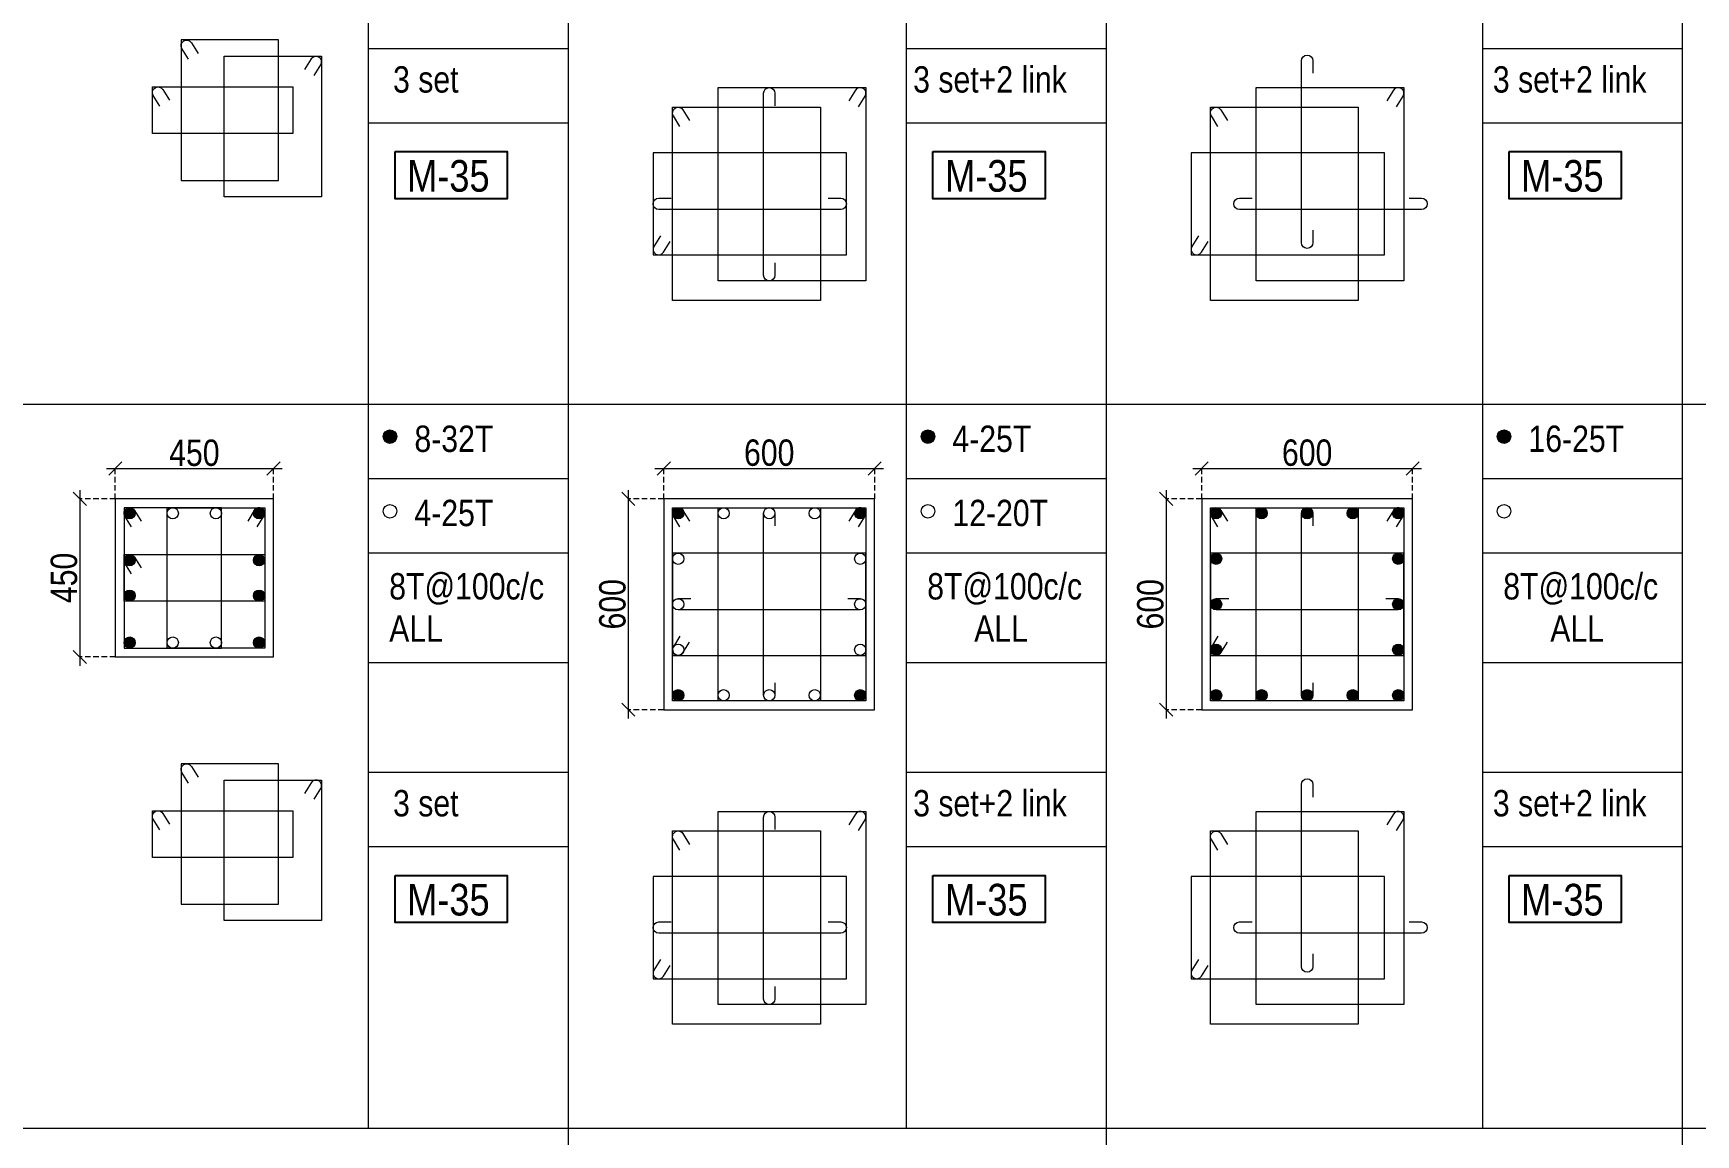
# Model space of a CAD drawing. Header units: millimetres. Extents: x 1112055 to 3390982, y -148532 to 766891.
# Drawn here: x 2142319 to 2161236, y 332674 to 345214 of the extents above; entities that cross this region are included whole.
import ezdxf
from ezdxf.enums import TextEntityAlignment as Align

# ---------------------------------------------------------------- set-up
doc = ezdxf.new("R2010")
doc.units = ezdxf.units.MM
doc.header["$PDMODE"] = 35
doc.header["$PDSIZE"] = -25
doc.linetypes.add('DASHED2', pattern=[0.375, 0.25, -0.125])
doc.linetypes.add('Hidden', pattern=[9.525, 6.35, -3.175])
for name, color, linetype, lineweight in [('B COL. SIZE DIM', 220, 'Continuous', 25), ('B COLSCH', 204, 'Continuous', 20), ('B COLUMN', 1, 'Hidden', 9), ('B STEEL', 34, 'Continuous', 15)]:
    doc.layers.add(name, color=color, linetype=linetype, lineweight=lineweight)
doc.layers.add('B TEXT', color=7, linetype='Continuous')
doc.styles.add('dim inside', font='romans.shx', dxfattribs={"width": 0.8, "height": 125})
doc.styles.add('SWINC', font='swissc.ttf')
doc.dimstyles.new('dim inside', dxfattribs={"dimtxt": 125, "dimasz": 100, "dimexe": 0, "dimexo": 0, "dimgap": 10, "dimtad": 0, "dimdec": 0, "dimzin": 0, "dimdsep": 46, "dimtxsty": 'dim inside', "dimblk": 'SMALL', "dimcen": 0.09, "dimadec": 0, "dimazin": 0, "dimtfac": 1, "dimtdec": 0, "dimtofl": 0, "dimtmove": 0, "dimatfit": 3, "dimfxl": 1, "dimtolj": 1, "dimtzin": 0, "dimarcsym": 2})

# ---------------------------------------------------------------- blocks, each defined once
blk = doc.blocks.new('_Oblique')
at = {"color": 0, "linetype": 'ByBlock', "lineweight": -2}
blk.add_line((-0.5, -0.5), (0.5, 0.5), dxfattribs=at)
blk = doc.blocks.new('*D1110')
at = {"layer": 'B COL. SIZE DIM', "color": 250, "lineweight": 9, "ltscale": 250, "transparency": 16777216}
blk.add_line((2143152, 340258), (2145152, 340258), dxfattribs=at)
at = {"layer": 'B COL. SIZE DIM', "color": 250, "linetype": 'DASHED2', "lineweight": 9, "ltscale": 250, "transparency": 16777216}
for p, q in [((2143252, 339913), (2143252, 340258)), ((2145052, 339913), (2145052, 340258))]:
    blk.add_line(p, q, dxfattribs=at)
at = {"layer": 'Defpoints', "color": 0, "ltscale": 250, "transparency": 16777216}
for p in [(2145052, 340258), (2143252, 339913), (2145052, 339913)]:
    blk.add_point(p, dxfattribs=at)
at = {"layer": 'B COL. SIZE DIM', "color": 250, "lineweight": 9, "ltscale": 250, "transparency": 16777216, "xscale": 150, "yscale": 150, "zscale": 150, "rotation": 180}
blk.add_blockref('_Oblique', (2143252, 340258), dxfattribs=at)
at = {"layer": 'B COL. SIZE DIM', "color": 250, "lineweight": 9, "ltscale": 250, "transparency": 16777216, "xscale": 150, "yscale": 150, "zscale": 150}
blk.add_blockref('_Oblique', (2145052, 340258), dxfattribs=at)
at = {"layer": 'B COL. SIZE DIM', "color": 6, "ltscale": 250, "transparency": 16777216, "insert": (2144152, 340436), "char_height": 300, "attachment_point": 5, "style": 'SWINC'}
blk.add_mtext('\\A1;450', dxfattribs=at)
blk = doc.blocks.new('*D1111')
at = {"layer": 'B COL. SIZE DIM', "color": 250, "lineweight": 9, "ltscale": 250, "transparency": 16777216}
blk.add_line((2142848, 340013), (2142848, 338013), dxfattribs=at)
at = {"layer": 'B COL. SIZE DIM', "color": 250, "linetype": 'DASHED2', "lineweight": 9, "ltscale": 250, "transparency": 16777216}
for p, q in [((2143252, 339913), (2142848, 339913)), ((2143252, 338113), (2142848, 338113))]:
    blk.add_line(p, q, dxfattribs=at)
at = {"layer": 'Defpoints', "color": 0, "ltscale": 250, "transparency": 16777216}
for p in [(2143252, 339913), (2142848, 338113), (2143252, 338113)]:
    blk.add_point(p, dxfattribs=at)
at = {"layer": 'B COL. SIZE DIM', "color": 250, "lineweight": 9, "ltscale": 250, "transparency": 16777216, "xscale": 150, "yscale": 150, "zscale": 150}
for p, rotation in [((2142848, 339913), 90), ((2142848, 338113), 270)]:
    blk.add_blockref('_Oblique', p, dxfattribs=dict(at, rotation=rotation))
at = {"layer": 'B COL. SIZE DIM', "color": 6, "ltscale": 250, "transparency": 16777216, "insert": (2142669, 339013), "char_height": 300, "attachment_point": 5, "rotation": 90, "style": 'SWINC'}
blk.add_mtext('\\A1;450', dxfattribs=at)
blk = doc.blocks.new('*D1135')
at = {"layer": 'B COL. SIZE DIM', "color": 250, "lineweight": 9, "ltscale": 250, "transparency": 16777216}
blk.add_line((2149393, 340258), (2151993, 340258), dxfattribs=at)
at = {"layer": 'B COL. SIZE DIM', "color": 250, "linetype": 'DASHED2', "lineweight": 9, "ltscale": 250, "transparency": 16777216}
for p, q in [((2149493, 339913), (2149493, 340258)), ((2151893, 339913), (2151893, 340258))]:
    blk.add_line(p, q, dxfattribs=at)
at = {"layer": 'Defpoints', "color": 0, "ltscale": 250, "transparency": 16777216}
for p in [(2151893, 340258), (2149493, 339913), (2151893, 339913)]:
    blk.add_point(p, dxfattribs=at)
at = {"layer": 'B COL. SIZE DIM', "color": 250, "lineweight": 9, "ltscale": 250, "transparency": 16777216, "xscale": 150, "yscale": 150, "zscale": 150, "rotation": 180}
blk.add_blockref('_Oblique', (2149493, 340258), dxfattribs=at)
at = {"layer": 'B COL. SIZE DIM', "color": 250, "lineweight": 9, "ltscale": 250, "transparency": 16777216, "xscale": 150, "yscale": 150, "zscale": 150}
blk.add_blockref('_Oblique', (2151893, 340258), dxfattribs=at)
at = {"layer": 'B COL. SIZE DIM', "color": 6, "ltscale": 250, "transparency": 16777216, "insert": (2150693, 340437), "char_height": 300, "attachment_point": 5, "style": 'SWINC'}
blk.add_mtext('\\A1;600', dxfattribs=at)
blk = doc.blocks.new('*D1136')
at = {"layer": 'B COL. SIZE DIM', "color": 250, "lineweight": 9, "ltscale": 250, "transparency": 16777216}
blk.add_line((2149089, 340013), (2149089, 337413), dxfattribs=at)
at = {"layer": 'B COL. SIZE DIM', "color": 250, "linetype": 'DASHED2', "lineweight": 9, "ltscale": 250, "transparency": 16777216}
for p, q in [((2149493, 339913), (2149089, 339913)), ((2149493, 337513), (2149089, 337513))]:
    blk.add_line(p, q, dxfattribs=at)
at = {"layer": 'Defpoints', "color": 0, "ltscale": 250, "transparency": 16777216}
for p in [(2149493, 339913), (2149089, 337513), (2149493, 337513)]:
    blk.add_point(p, dxfattribs=at)
at = {"layer": 'B COL. SIZE DIM', "color": 250, "lineweight": 9, "ltscale": 250, "transparency": 16777216, "xscale": 150, "yscale": 150, "zscale": 150}
for p, rotation in [((2149089, 339913), 90), ((2149089, 337513), 270)]:
    blk.add_blockref('_Oblique', p, dxfattribs=dict(at, rotation=rotation))
at = {"layer": 'B COL. SIZE DIM', "color": 6, "ltscale": 250, "transparency": 16777216, "insert": (2148910, 338713), "char_height": 300, "attachment_point": 5, "rotation": 90, "style": 'SWINC'}
blk.add_mtext('\\A1;600', dxfattribs=at)
blk = doc.blocks.new('*D1116')
at = {"layer": 'B COL. SIZE DIM', "color": 250, "lineweight": 9, "ltscale": 250, "transparency": 16777216}
blk.add_line((2155514, 340258), (2158114, 340258), dxfattribs=at)
at = {"layer": 'B COL. SIZE DIM', "color": 250, "linetype": 'DASHED2', "lineweight": 9, "ltscale": 250, "transparency": 16777216}
for p, q in [((2155614, 339913), (2155614, 340258)), ((2158014, 339913), (2158014, 340258))]:
    blk.add_line(p, q, dxfattribs=at)
at = {"layer": 'Defpoints', "color": 0, "ltscale": 250, "transparency": 16777216}
for p in [(2158014, 340258), (2155614, 339913), (2158014, 339913)]:
    blk.add_point(p, dxfattribs=at)
at = {"layer": 'B COL. SIZE DIM', "color": 250, "lineweight": 9, "ltscale": 250, "transparency": 16777216, "xscale": 150, "yscale": 150, "zscale": 150, "rotation": 180}
blk.add_blockref('_Oblique', (2155614, 340258), dxfattribs=at)
at = {"layer": 'B COL. SIZE DIM', "color": 250, "lineweight": 9, "ltscale": 250, "transparency": 16777216, "xscale": 150, "yscale": 150, "zscale": 150}
blk.add_blockref('_Oblique', (2158014, 340258), dxfattribs=at)
at = {"layer": 'B COL. SIZE DIM', "color": 6, "ltscale": 250, "transparency": 16777216, "insert": (2156814, 340437), "char_height": 300, "attachment_point": 5, "style": 'SWINC'}
blk.add_mtext('\\A1;600', dxfattribs=at)
blk = doc.blocks.new('*D1117')
at = {"layer": 'B COL. SIZE DIM', "color": 250, "lineweight": 9, "ltscale": 250, "transparency": 16777216}
blk.add_line((2155210, 340013), (2155210, 337413), dxfattribs=at)
at = {"layer": 'B COL. SIZE DIM', "color": 250, "linetype": 'DASHED2', "lineweight": 9, "ltscale": 250, "transparency": 16777216}
for p, q in [((2155614, 339913), (2155210, 339913)), ((2155614, 337513), (2155210, 337513))]:
    blk.add_line(p, q, dxfattribs=at)
at = {"layer": 'Defpoints', "color": 0, "ltscale": 250, "transparency": 16777216}
for p in [(2155614, 339913), (2155210, 337513), (2155614, 337513)]:
    blk.add_point(p, dxfattribs=at)
at = {"layer": 'B COL. SIZE DIM', "color": 250, "lineweight": 9, "ltscale": 250, "transparency": 16777216, "xscale": 150, "yscale": 150, "zscale": 150}
for p, rotation in [((2155210, 339913), 90), ((2155210, 337513), 270)]:
    blk.add_blockref('_Oblique', p, dxfattribs=dict(at, rotation=rotation))
at = {"layer": 'B COL. SIZE DIM', "color": 6, "ltscale": 250, "transparency": 16777216, "insert": (2155031, 338713), "char_height": 300, "attachment_point": 5, "rotation": 90, "style": 'SWINC'}
blk.add_mtext('\\A1;600', dxfattribs=at)

msp = doc.modelspace()

# ---------------------------------------------------------------- hatches: boundary and pattern name
at = {"layer": 'B STEEL', "lineweight": 9, "ltscale": 0.5}
h = msp.add_hatch(color=34, dxfattribs=at)
edge = h.paths.add_edge_path()
edge.add_arc((2146377.5, 340621.9), 76.8, 0, 360)
h = msp.add_hatch(color=34, dxfattribs=at)
edge = h.paths.add_edge_path()
edge.add_arc((2152499.1, 340621.9), 76.8, 0, 360)
h = msp.add_hatch(color=34, dxfattribs=at)
edge = h.paths.add_edge_path()
edge.add_arc((2159053.9, 340621.9), 76.8, 0, 360)
at = {"layer": 'B STEEL'}
h = msp.add_hatch(color=34, dxfattribs=at)
edge = h.paths.add_edge_path()
edge.add_arc((2143415.8, 339748.7), 64, 0, 360)
at = {"layer": 'B STEEL', "lineweight": 9, "ltscale": 0.5}
h = msp.add_hatch(color=34, dxfattribs=at)
edge = h.paths.add_edge_path()
edge.add_arc((2144887.8, 339748.7), 64, 180, 540, ccw=False)
h = msp.add_hatch(color=34, dxfattribs=at)
edge = h.paths.add_edge_path()
edge.add_arc((2149656.7, 339748.7), 64, 0, 360)
h = msp.add_hatch(color=34, dxfattribs=at)
edge = h.paths.add_edge_path()
edge.add_arc((2151728.6, 339748.7), 64, 180, 540, ccw=False)
h = msp.add_hatch(color=34, dxfattribs=at)
edge = h.paths.add_edge_path()
edge.add_arc((2155778.3, 339748.7), 64, 0, 360)
h = msp.add_hatch(color=34, dxfattribs=at)
edge = h.paths.add_edge_path()
edge.add_arc((2156296.3, 339748.7), 64, 180, 540, ccw=False)
h = msp.add_hatch(color=34, dxfattribs=at)
edge = h.paths.add_edge_path()
edge.add_arc((2156814.2, 339748.7), 64, 180, 540, ccw=False)
h = msp.add_hatch(color=34, dxfattribs=at)
edge = h.paths.add_edge_path()
edge.add_arc((2157332.2, 339748.7), 64, 180, 540, ccw=False)
h = msp.add_hatch(color=34, dxfattribs=at)
edge = h.paths.add_edge_path()
edge.add_arc((2157850.2, 339748.7), 64, 180, 540, ccw=False)
at = {"layer": 'B STEEL'}
h = msp.add_hatch(color=34, dxfattribs=at)
edge = h.paths.add_edge_path()
edge.add_arc((2143415.8, 339214.3), 64, 0, 360)
h = msp.add_hatch(color=34, dxfattribs=at)
edge = h.paths.add_edge_path()
edge.add_arc((2144887.8, 339214.3), 64, 0, 360)
at = {"layer": 'B STEEL', "lineweight": 9, "ltscale": 0.5}
h = msp.add_hatch(color=34, dxfattribs=at)
edge = h.paths.add_edge_path()
edge.add_arc((2155778.3, 339230.7), 64, 180, 540, ccw=False)
h = msp.add_hatch(color=34, dxfattribs=at)
edge = h.paths.add_edge_path()
edge.add_arc((2157850.2, 339230.7), 64, 180, 540, ccw=False)
at = {"layer": 'B STEEL'}
h = msp.add_hatch(color=34, dxfattribs=at)
edge = h.paths.add_edge_path()
edge.add_arc((2143415.8, 338811.2), 64, 0, 360)
h = msp.add_hatch(color=34, dxfattribs=at)
edge = h.paths.add_edge_path()
edge.add_arc((2144887.8, 338811.2), 64, 0, 360)
at = {"layer": 'B STEEL', "lineweight": 9, "ltscale": 0.5}
h = msp.add_hatch(color=34, dxfattribs=at)
edge = h.paths.add_edge_path()
edge.add_arc((2155778.3, 338712.7), 64, 180, 540, ccw=False)
h = msp.add_hatch(color=34, dxfattribs=at)
edge = h.paths.add_edge_path()
edge.add_arc((2157850.2, 338712.7), 64, 180, 540, ccw=False)
h = msp.add_hatch(color=34, dxfattribs=at)
edge = h.paths.add_edge_path()
edge.add_arc((2143415.8, 338276.8), 64, 0, 360, ccw=False)
h = msp.add_hatch(color=34, dxfattribs=at)
edge = h.paths.add_edge_path()
edge.add_arc((2144887.8, 338276.8), 64, -180, 180)
h = msp.add_hatch(color=34, dxfattribs=at)
edge = h.paths.add_edge_path()
edge.add_arc((2155778.3, 338194.8), 64, 180, 540, ccw=False)
h = msp.add_hatch(color=34, dxfattribs=at)
edge = h.paths.add_edge_path()
edge.add_arc((2157850.2, 338194.8), 64, 180, 540, ccw=False)
h = msp.add_hatch(color=34, dxfattribs=at)
edge = h.paths.add_edge_path()
edge.add_arc((2149656.7, 337676.8), 64, 0, 360, ccw=False)
h = msp.add_hatch(color=34, dxfattribs=at)
edge = h.paths.add_edge_path()
edge.add_arc((2151728.6, 337676.8), 64, -180, 180)
h = msp.add_hatch(color=34, dxfattribs=at)
edge = h.paths.add_edge_path()
edge.add_arc((2155778.3, 337676.8), 64, 0, 360, ccw=False)
h = msp.add_hatch(color=34, dxfattribs=at)
edge = h.paths.add_edge_path()
edge.add_arc((2156296.3, 337676.8), 64, 180, 540, ccw=False)
h = msp.add_hatch(color=34, dxfattribs=at)
edge = h.paths.add_edge_path()
edge.add_arc((2156814.2, 337676.8), 64, 180, 540, ccw=False)
h = msp.add_hatch(color=34, dxfattribs=at)
edge = h.paths.add_edge_path()
edge.add_arc((2157332.2, 337676.8), 64, 180, 540, ccw=False)
h = msp.add_hatch(color=34, dxfattribs=at)
edge = h.paths.add_edge_path()
edge.add_arc((2157850.2, 337676.8), 64, -180, 180)

# ---------------------------------------------------------------- linework, layer by layer
at = {"layer": 'B COLSCH', "color": 250, "lineweight": 0}
for p, q in [((2146131.2, 382189.4), (2146131.2, 332750.4)), ((2148405.6, 382189.4), (2148405.6, 323875.2)), ((2152252.8, 382189.4), (2152252.8, 332750.4)), ((2154527.2, 382189.4), (2154527.2, 323875.2)), ((2161082, 382189.4), (2161082, 323875.2)), ((2158807.7, 373949.6), (2158807.7, 332750.4)), ((2146131.2, 345040.5), (2148405.6, 345040.5)), ((2152252.8, 345040.5), (2154527.2, 345040.5)), ((2158807.7, 345040.5), (2161082, 345040.5)), ((2146131.2, 344195.5), (2148405.6, 344195.5)), ((2152252.8, 344195.5), (2154527.2, 344195.5)), ((2158807.7, 344195.5), (2161082, 344195.5)), ((2087620, 340990.2), (2216655.7, 340990.2)), ((2146131.2, 340145.2), (2148405.6, 340145.2)), ((2152252.8, 340145.2), (2154527.2, 340145.2)), ((2158807.7, 340145.2), (2161082, 340145.2)), ((2146131.2, 339300.2), (2148405.6, 339300.2)), ((2152252.8, 339300.2), (2154527.2, 339300.2)), ((2158807.7, 339300.2), (2161082, 339300.2)), ((2146131.2, 338050.5), (2148405.6, 338050.5)), ((2152252.8, 338050.5), (2154527.2, 338050.5)), ((2158807.7, 338050.5), (2161082, 338050.5)), ((2146131.2, 336800.7), (2148405.6, 336800.7)), ((2152252.8, 336800.7), (2154527.2, 336800.7)), ((2158807.7, 336800.7), (2161082, 336800.7)), ((2146131.2, 335955.7), (2148405.6, 335955.7)), ((2152252.8, 335955.7), (2154527.2, 335955.7)), ((2158807.7, 335955.7), (2161082, 335955.7)), ((2087620, 332750.4), (2216655.7, 332750.4))]:
    msp.add_line(p, q, dxfattribs=at)
at = {"layer": 'B COLUMN', "color": 1, "linetype": 'ByBlock', "lineweight": 20}
for points in [[(2143251.8, 338112.7), (2145051.8, 338112.7), (2145051.8, 339912.7), (2143251.8, 339912.7)], [(2149492.6, 337512.7), (2151892.6, 337512.7), (2151892.6, 339912.7), (2149492.6, 339912.7)], [(2155614.2, 337512.7), (2158014.2, 337512.7), (2158014.2, 339912.7), (2155614.2, 339912.7)]]:
    msp.add_lwpolyline(points, close=True, dxfattribs=at)
at = {"layer": 'B STEEL', "color": 34, "lineweight": 9, "ltscale": 0.5}
for points in [[(2143999.9, 343536.9), (2145109.2, 343536.9), (2145109.2, 345136.9), (2143999.9, 345136.9)], [(2145599.9, 343351.3), (2144490.5, 343351.3), (2144490.5, 344951.3), (2145599.9, 344951.3)], [(2143674, 344602.5), (2145274, 344602.5), (2145274, 344071.3), (2143674, 344071.3)], [(2151792.6, 344594.8), (2151792.6, 342394.8), (2150110.6, 342394.8), (2150110.6, 344594.8)], [(2157914.2, 344594.8), (2157914.2, 342394.8), (2156232.2, 342394.8), (2156232.2, 344594.8)], [(2151274.6, 344371.7), (2151274.6, 342171.7), (2149592.6, 342171.7), (2149592.6, 344371.7)], [(2157396.3, 344371.7), (2157396.3, 342171.7), (2155714.2, 342171.7), (2155714.2, 344371.7)], [(2149371.4, 342689.7), (2151571.4, 342689.7), (2151571.4, 343853.7), (2149371.4, 343853.7)], [(2155493, 342689.7), (2157693, 342689.7), (2157693, 343853.7), (2155493, 343853.7)], [(2143351.8, 338212.7), (2144461.2, 338212.7), (2144461.2, 339812.7), (2143351.8, 339812.7)], [(2144951.8, 338212.7), (2143842.5, 338212.7), (2143842.5, 339812.7), (2144951.8, 339812.7)], [(2151274.6, 339812.7), (2151274.6, 337612.7), (2149592.6, 337612.7), (2149592.6, 339812.7)], [(2151792.6, 339812.7), (2151792.6, 337612.7), (2150110.6, 337612.7), (2150110.6, 339812.7)], [(2157396.3, 339812.7), (2157396.3, 337612.7), (2155714.2, 337612.7), (2155714.2, 339812.7)], [(2157914.2, 339812.7), (2157914.2, 337612.7), (2156232.2, 337612.7), (2156232.2, 339812.7)], [(2143351.8, 339278.3), (2144951.8, 339278.3), (2144951.8, 338747.1), (2143351.8, 338747.1)], [(2149592.6, 338130.7), (2151792.6, 338130.7), (2151792.6, 339294.8), (2149592.6, 339294.8)], [(2155714.2, 338130.7), (2157914.2, 338130.7), (2157914.2, 339294.8), (2155714.2, 339294.8)], [(2143999.9, 335297), (2145109.2, 335297), (2145109.2, 336897), (2143999.9, 336897)], [(2145599.9, 335111.4), (2144490.5, 335111.4), (2144490.5, 336711.4), (2145599.9, 336711.4)], [(2143674, 336362.6), (2145274, 336362.6), (2145274, 335831.4), (2143674, 335831.4)], [(2151792.6, 336355), (2151792.6, 334155), (2150110.6, 334155), (2150110.6, 336355)], [(2157914.2, 336355), (2157914.2, 334155), (2156232.2, 334155), (2156232.2, 336355)], [(2151274.6, 336131.9), (2151274.6, 333931.9), (2149592.6, 333931.9), (2149592.6, 336131.9)], [(2157396.3, 336131.9), (2157396.3, 333931.9), (2155714.2, 333931.9), (2155714.2, 336131.9)], [(2149371.4, 334449.9), (2151571.4, 334449.9), (2151571.4, 335613.9), (2149371.4, 335613.9)], [(2155493, 334449.9), (2157693, 334449.9), (2157693, 335613.9), (2155493, 335613.9)]]:
    msp.add_lwpolyline(points, close=True, dxfattribs=at)
for points in [[(2144084.2, 344917.8), (2144009.4, 345039.3, -1), (2144118.4, 345106.4), (2144193.2, 344984.9)], [(2145515.6, 344732.2), (2145590.4, 344853.7, 1), (2145481.4, 344920.8), (2145406.6, 344799.3)], [(2156878.3, 342971.8), (2156878.3, 342829.1, -1), (2156750.2, 342829.1), (2156750.2, 344901.1, -1), (2156878.3, 344901.1), (2156878.3, 344758.4)], [(2143758.3, 344383.4), (2143683.5, 344504.9, -1), (2143792.6, 344572), (2143867.3, 344450.5)], [(2150756.7, 342601.5), (2150756.7, 342458.8, -1), (2150628.6, 342458.8), (2150628.6, 344530.8, -1), (2150756.7, 344530.8), (2150756.7, 344388.1)], [(2151708.4, 344375.8), (2151783.1, 344497.2, 1), (2151674.1, 344564.3), (2151599.3, 344442.9)], [(2157830, 344375.8), (2157904.7, 344497.2, 1), (2157795.7, 344564.3), (2157720.9, 344442.9)], [(2149676.9, 344152.7), (2149602.1, 344274.2, -1), (2149711.2, 344341.3), (2149785.9, 344219.8)], [(2155798.5, 344152.7), (2155723.7, 344274.2, -1), (2155832.8, 344341.3), (2155907.5, 344219.8)], [(2151364.7, 343335.8), (2151507.3, 343335.8, -1), (2151507.3, 343207.7), (2149435.4, 343207.7, -1), (2149435.4, 343335.8), (2149578, 343335.8)], [(2157973.2, 343335.8), (2158115.8, 343335.8, -1), (2158115.8, 343207.7), (2156043.8, 343207.7, -1), (2156043.8, 343335.8), (2156186.5, 343335.8)], [(2149455.6, 342908.8), (2149380.9, 342787.3, 1), (2149489.9, 342720.2), (2149564.7, 342841.7)], [(2155577.2, 342908.8), (2155502.5, 342787.3, 1), (2155611.5, 342720.2), (2155686.3, 342841.7)], [(2143436.1, 339593.7), (2143361.3, 339715.2, -1), (2143470.4, 339782.3), (2143545.1, 339660.8)], [(2144867.6, 339593.7), (2144942.3, 339715.2, 1), (2144833.3, 339782.3), (2144758.5, 339660.8)], [(2149676.9, 339593.7), (2149602.1, 339715.2, -1), (2149711.2, 339782.3), (2149785.9, 339660.8)], [(2150756.7, 337819.4), (2150756.7, 337676.8, -1), (2150628.6, 337676.8), (2150628.6, 339748.7, -1), (2150756.7, 339748.7), (2150756.7, 339606.1)], [(2151708.4, 339593.7), (2151783.1, 339715.2, 1), (2151674.1, 339782.3), (2151599.3, 339660.8)], [(2155798.5, 339593.7), (2155723.7, 339715.2, -1), (2155832.8, 339782.3), (2155907.5, 339660.8)], [(2156878.3, 337819.4), (2156878.3, 337676.8, -1), (2156750.2, 337676.8), (2156750.2, 339748.7, -1), (2156878.3, 339748.7), (2156878.3, 339606.1)], [(2157830, 339593.7), (2157904.7, 339715.2, 1), (2157795.7, 339782.3), (2157720.9, 339660.8)], [(2143436.1, 339059.3), (2143361.3, 339180.8, -1), (2143470.4, 339247.9), (2143545.1, 339126.4)], [(2151586, 338776.8), (2151728.6, 338776.8, -1), (2151728.6, 338648.7), (2149656.7, 338648.7, -1), (2149656.7, 338776.8), (2149799.3, 338776.8)], [(2157707.6, 338776.8), (2157850.2, 338776.8, -1), (2157850.2, 338648.7), (2155778.3, 338648.7, -1), (2155778.3, 338776.8), (2155920.9, 338776.8)], [(2149676.9, 338349.8), (2149602.1, 338228.3, 1), (2149711.2, 338161.2), (2149785.9, 338282.7)], [(2155798.5, 338349.8), (2155723.7, 338228.3, 1), (2155832.8, 338161.2), (2155907.5, 338282.7)], [(2144084.2, 336678), (2144009.4, 336799.5, -1), (2144118.4, 336866.6), (2144193.2, 336745.1)], [(2145515.6, 336492.4), (2145590.4, 336613.8, 1), (2145481.4, 336681), (2145406.6, 336559.5)], [(2156878.3, 334731.9), (2156878.3, 334589.3, -1), (2156750.2, 334589.3), (2156750.2, 336661.2, -1), (2156878.3, 336661.2), (2156878.3, 336518.6)], [(2143758.3, 336143.6), (2143683.5, 336265.1, -1), (2143792.6, 336332.2), (2143867.3, 336210.7)], [(2150756.7, 334361.6), (2150756.7, 334219, -1), (2150628.6, 334219), (2150628.6, 336290.9, -1), (2150756.7, 336290.9), (2150756.7, 336148.3)], [(2151708.4, 336135.9), (2151783.1, 336257.4, 1), (2151674.1, 336324.5), (2151599.3, 336203)], [(2157830, 336135.9), (2157904.7, 336257.4, 1), (2157795.7, 336324.5), (2157720.9, 336203)], [(2149676.9, 335912.8), (2149602.1, 336034.3, -1), (2149711.2, 336101.4), (2149785.9, 335979.9)], [(2155798.5, 335912.8), (2155723.7, 336034.3, -1), (2155832.8, 336101.4), (2155907.5, 335979.9)], [(2151364.7, 335095.9), (2151507.3, 335095.9, -1), (2151507.3, 334967.9), (2149435.4, 334967.9, -1), (2149435.4, 335095.9), (2149578, 335095.9)], [(2157973.2, 335095.9), (2158115.8, 335095.9, -1), (2158115.8, 334967.9), (2156043.8, 334967.9, -1), (2156043.8, 335095.9), (2156186.5, 335095.9)], [(2149455.6, 334668.9), (2149380.9, 334547.5, 1), (2149489.9, 334480.3), (2149564.7, 334601.8)], [(2155577.2, 334668.9), (2155502.5, 334547.5, 1), (2155611.5, 334480.3), (2155686.3, 334601.8)]]:
    msp.add_lwpolyline(points, format="xyb", dxfattribs=at)
for centre, radius in [((2146377.5, 340621.9), 76.8), ((2152499.1, 340621.9), 76.8), ((2159053.9, 340621.9), 76.8), ((2143415.8, 339748.7), 64), ((2143906.5, 339748.7), 64), ((2144397.2, 339748.7), 64), ((2144887.8, 339748.7), 64), ((2146377.5, 339771.6), 76.8), ((2149656.7, 339748.7), 64), ((2150174.6, 339748.7), 64), ((2150692.6, 339748.7), 64), ((2151210.6, 339748.7), 64), ((2151728.6, 339748.7), 64), ((2152499.1, 339771.6), 76.8), ((2155778.3, 339748.7), 64), ((2156296.3, 339748.7), 64), ((2156814.2, 339748.7), 64), ((2157332.2, 339748.7), 64), ((2157850.2, 339748.7), 64), ((2159053.9, 339771.6), 76.8), ((2143415.8, 339214.3), 64), ((2144887.8, 339214.3), 64), ((2149656.7, 339230.7), 64), ((2151728.6, 339230.7), 64), ((2155778.3, 339230.7), 64), ((2157850.2, 339230.7), 64), ((2143415.8, 338811.2), 64), ((2144887.8, 338811.2), 64), ((2149656.7, 338712.7), 64), ((2151728.6, 338712.7), 64), ((2155778.3, 338712.7), 64), ((2157850.2, 338712.7), 64), ((2143415.8, 338276.8), 64), ((2143906.5, 338276.8), 64), ((2144397.2, 338276.8), 64), ((2144887.8, 338276.8), 64), ((2149656.7, 338194.8), 64), ((2151728.6, 338194.8), 64), ((2155778.3, 338194.8), 64), ((2157850.2, 338194.8), 64), ((2149656.7, 337676.8), 64), ((2150174.6, 337676.8), 64), ((2150692.6, 337676.8), 64), ((2151210.6, 337676.8), 64), ((2151728.6, 337676.8), 64), ((2155778.3, 337676.8), 64), ((2156296.3, 337676.8), 64), ((2156814.2, 337676.8), 64), ((2157332.2, 337676.8), 64), ((2157850.2, 337676.8), 64)]:
    msp.add_circle(centre, radius, dxfattribs=at)
at = {"layer": 'B TEXT', "color": 1}
for points in [[(2146434.8, 343866.5), (2147709.4, 343866.5), (2147709.4, 343328.5), (2146434.8, 343328.5)], [(2152556.4, 343866.5), (2153831, 343866.5), (2153831, 343328.5), (2152556.4, 343328.5)], [(2159111.3, 343866.5), (2160385.9, 343866.5), (2160385.9, 343328.5), (2159111.3, 343328.5)], [(2146434.8, 335626.7), (2147709.4, 335626.7), (2147709.4, 335088.7), (2146434.8, 335088.7)], [(2152556.4, 335626.7), (2153831, 335626.7), (2153831, 335088.7), (2152556.4, 335088.7)], [(2159111.3, 335626.7), (2160385.9, 335626.7), (2160385.9, 335088.7), (2159111.3, 335088.7)]]:
    msp.add_lwpolyline(points, close=True, dxfattribs=at)

# ---------------------------------------------------------------- texts
at = {"layer": 'B TEXT', "style": 'SWINC'}
for s, p in [('3 set', (2146412.9, 344538)), ('3 set+2 link', (2152331, 344538)), ('3 set+2 link', (2158927.2, 344538)), ('8-32T', (2146656, 340447.3)), ('4-25T', (2152777.6, 340447.3)), ('16-25T', (2159332.5, 340447.3)), ('4-25T', (2146656, 339602.3)), ('12-20T', (2152777.6, 339602.3)), ('8T@100c/c', (2146369, 338767.5)), ('8T@100c/c', (2152490.6, 338767.5)), ('8T@100c/c', (2159045.5, 338767.5)), ('ALL', (2146369, 338285.7)), ('ALL', (2153025.4, 338285.7)), ('ALL', (2159580.3, 338285.7)), ('3 set', (2146412.9, 336298.2)), ('3 set+2 link', (2152331, 336298.2)), ('3 set+2 link', (2158927.2, 336298.2))]:
    msp.add_text(s, height=300, dxfattribs=at).set_placement(p)
at = {"layer": 'B TEXT', "color": 1, "style": 'SWINC'}
for p in [(2146572.2, 343302), (2152693.8, 343302), (2159248.7, 343302), (2146572.2, 335062.1), (2152693.8, 335062.1), (2159248.7, 335062.1)]:
    msp.add_text('M-35', height=360, dxfattribs=at).set_placement(p, align=Align.BOTTOM_LEFT)

# ---------------------------------------------------------------- dimensions: what is measured, and where the dimension line sits
at = {"layer": 'B COL. SIZE DIM', "color": 250, "ltscale": 250}
for base, p1, p2, picture, middle in [((2145051.8, 340257.7), (2143251.8, 339912.7), (2145051.8, 339912.7), '*D1110', (2144151.8, 340436.5)), ((2151892.6, 340257.7), (2149492.6, 339912.7), (2151892.6, 339912.7), '*D1135', (2150692.6, 340436.7)), ((2158014.2, 340257.7), (2155614.2, 339912.7), (2158014.2, 339912.7), '*D1116', (2156814.2, 340436.7))]:
    dim = msp.add_linear_dim(base=base, p1=p1, p2=p2, dimstyle='dim inside', override={"dimtxt": 300, "dimasz": 150, "dimgap": 25, "dimtad": 3, "dimlfac": 0.25, "dimtxsty": 'SWINC', "dimblk1": 'Oblique', "dimblk2": 'Oblique', "dimsah": 1, "dimdle": 100, "dimclrd": 250, "dimclre": 250, "dimclrt": 6, "dimfxl": 1000, "dimlwd": 9, "dimlwe": 9}, dxfattribs=at)
    dim.commit()
    dim.dimension.update_dxf_attribs({"geometry": picture, "text_midpoint": middle})
for base, p1, p2, picture, middle in [((2142847.9, 338112.7), (2143251.8, 339912.7), (2143251.8, 338112.7), '*D1111', (2142669.1, 339012.7)), ((2149088.8, 337512.7), (2149492.6, 339912.7), (2149492.6, 337512.7), '*D1136', (2148909.8, 338712.7)), ((2155210.4, 337512.7), (2155614.2, 339912.7), (2155614.2, 337512.7), '*D1117', (2155031.4, 338712.7))]:
    dim = msp.add_linear_dim(base=base, p1=p1, p2=p2, angle=90, dimstyle='dim inside', override={"dimtxt": 300, "dimasz": 150, "dimgap": 25, "dimtad": 3, "dimlfac": 0.25, "dimtxsty": 'SWINC', "dimblk1": 'Oblique', "dimblk2": 'Oblique', "dimsah": 1, "dimdle": 100, "dimclrd": 250, "dimclre": 250, "dimclrt": 6, "dimfxl": 1000, "dimlwd": 9, "dimlwe": 9}, dxfattribs=at)
    dim.commit()
    dim.dimension.update_dxf_attribs({"geometry": picture, "text_midpoint": middle})

doc.saveas('drawing.dxf')
